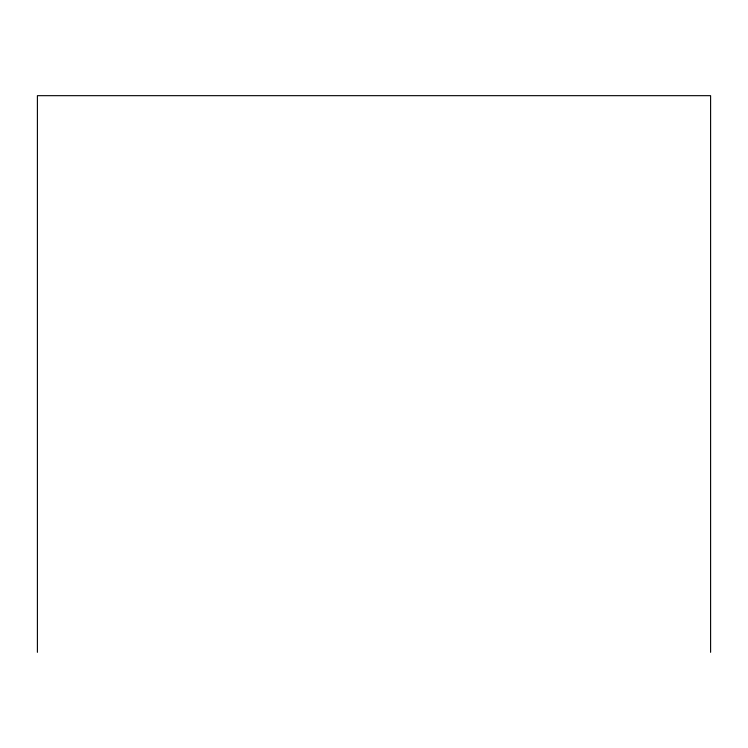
<?xml version="1.0" encoding="UTF-8"?>
<svg xmlns="http://www.w3.org/2000/svg" width="748" height="748" viewBox="0 0 748 748"><rect width="100%" height="100%" fill="white"/><g stroke="black" fill="none" stroke-linecap="round" stroke-linejoin="round"><path stroke-width="1.12" d="M710.6 652.331L710.6 95.669L37.4 95.669L37.4 652.331"/></g></svg>
